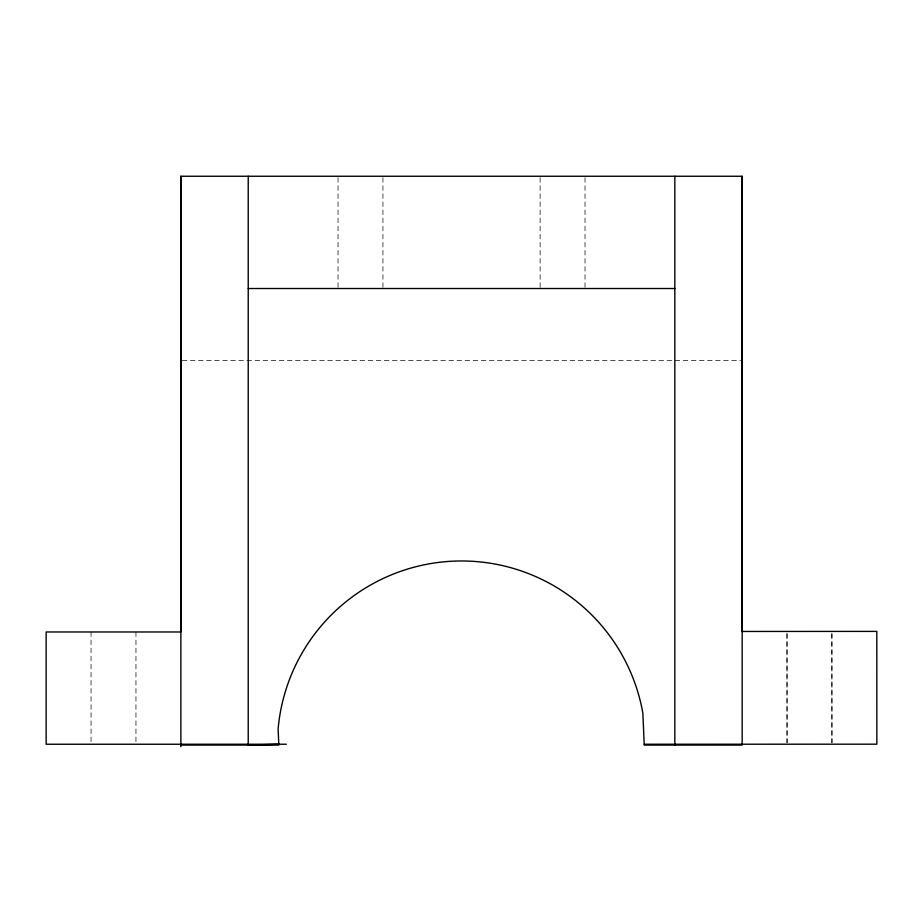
<?xml version="1.0" encoding="UTF-8"?>
<svg xmlns="http://www.w3.org/2000/svg" width="923" height="923" viewBox="0 0 923 923"><rect width="100%" height="100%" fill="white"/><g stroke="black" fill="none" stroke-linecap="round" stroke-linejoin="round"><path stroke-width="0.69" stroke-dasharray="4.62 3.46" d="M182.304 360.362L740.661 360.362M585.02 177.689L585.02 288.518M540.117 177.689L540.117 288.518M382.941 177.689L382.941 288.518M338.037 177.689L338.037 288.518M135.958 631.978L135.958 742.796M91.054 631.978L91.054 742.796M831.946 742.761L831.9 631.932L831.946 742.761M787.042 742.784L786.996 631.955L787.042 742.773"/><path stroke-width="1.38" d="M644.208 744.238L876.85 744.18L876.815 631.401L742.08 631.459L742.127 176.247L180.873 176.247L180.873 631.978L46.15 631.978L46.15 744.238L286.349 744.238M180.873 176.247L180.873 746.753M742.127 176.247L742.173 745.08L644.242 745.08L642.858 713.202A184.115 184.115 0 0 0 278.123 728.905L278.827 745.08L180.873 745.08L180.873 744.238M278.781 744.226L248.229 745.08L248.229 176.247M248.229 288.518L674.84 288.518M674.828 745.08L674.84 176.247M742.104 223.897L742.104 360.362"/></g></svg>
